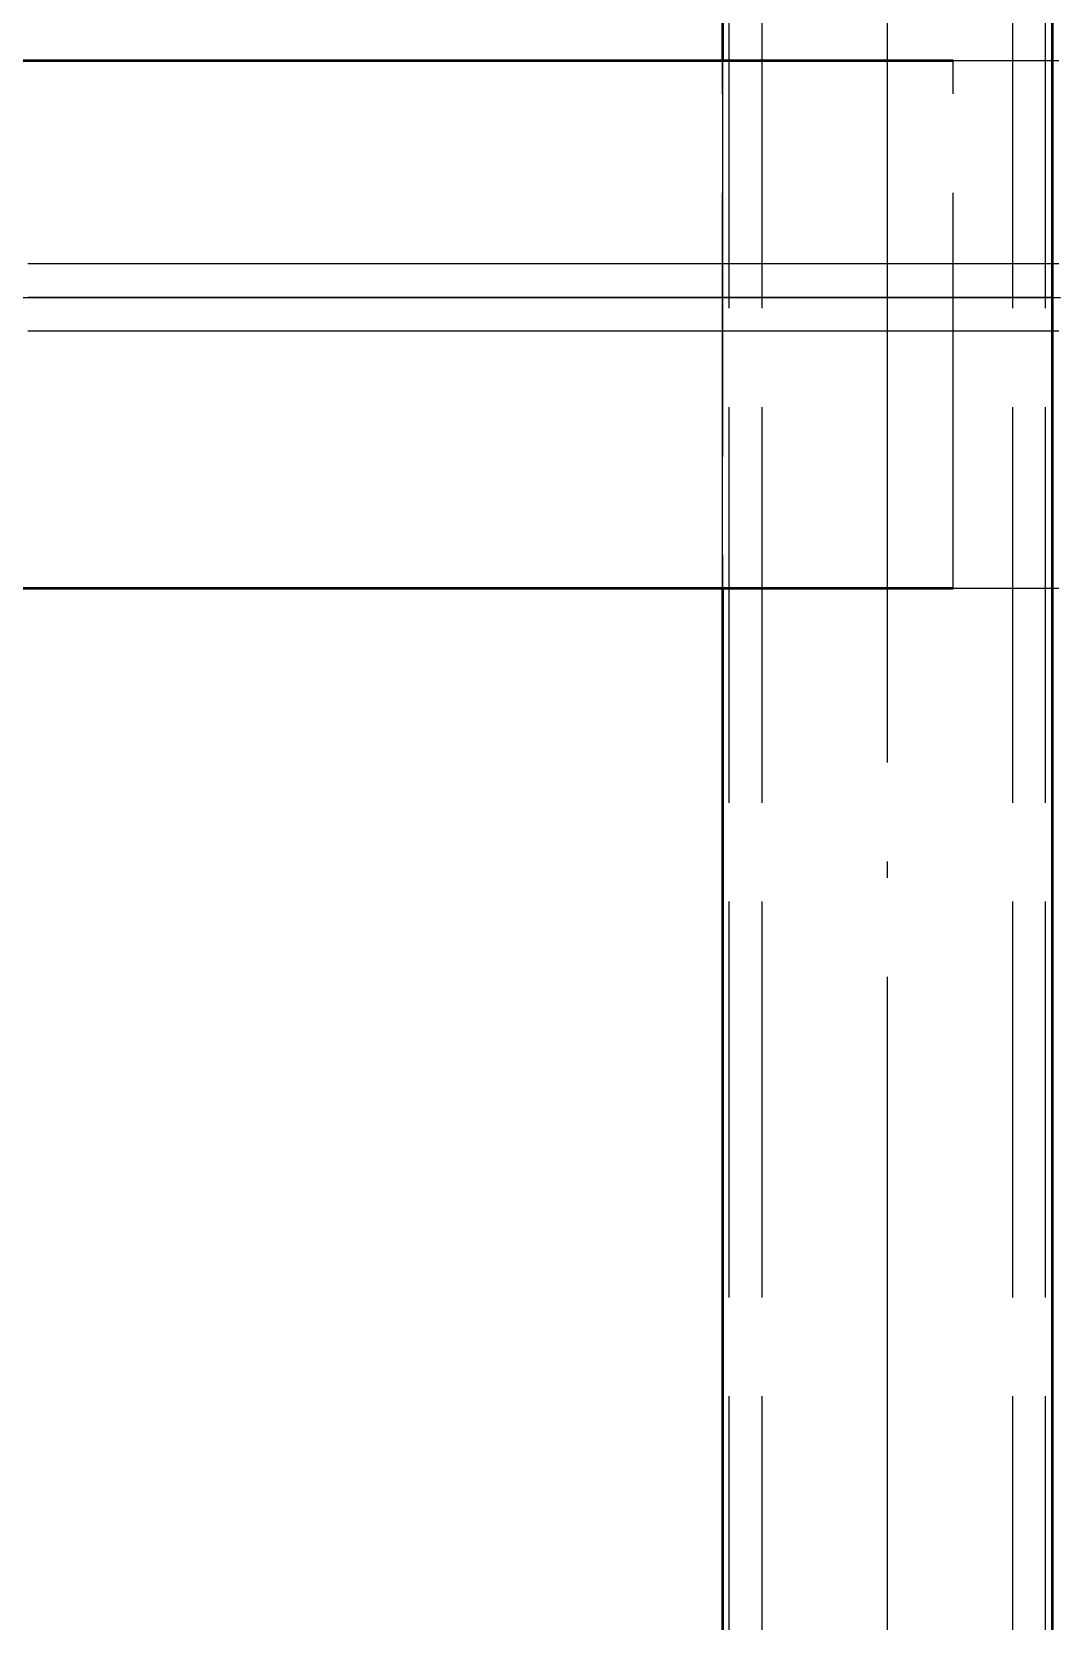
# Model space of a CAD drawing. Header units: millimetres. Extents: x 0 to 594, y 0 to 420.
# Drawn here: x 202.41 to 210.15, y 327.36 to 339.41 of the extents above; entities that cross this region are included whole.
import ezdxf

# ---------------------------------------------------------------- set-up
doc = ezdxf.new("R2010")
doc.units = ezdxf.units.MM
doc.linetypes.add('ISO02-TRAZOS', pattern=[3.75, 3, -0.75])
doc.linetypes.add('ISO04-TRAZO-PUNTO', pattern=[7.625, 6, -0.75, 0.125, -0.75])
for name, color, linetype, lineweight in [('01-VISIBLE', 7, 'CONTINUOUS', 50), ('02-OCULTA', 4, 'ISO02-TRAZOS', 25), ('03-EJE', 1, 'ISO04-TRAZO-PUNTO', 25)]:
    doc.layers.add(name, color=color, linetype=linetype, lineweight=lineweight)

msp = doc.modelspace()

# ---------------------------------------------------------------- linework, layer by layer
at = {"layer": '01-VISIBLE'}
for p, q in [((207.65, 349.516), (207.65, 339.195)), ((210.15, 349.516), (210.15, 312.035)), ((209.4, 339.195), (174.5, 339.195)), ((209.4, 335.195), (174.5, 335.195)), ((207.65, 335.195), (207.65, 312.035))]:
    msp.add_line(p, q, dxfattribs=at)
at = {"layer": '02-OCULTA'}
for p, q in [((207.7, 262.32), (207.7, 350.656)), ((207.95, 262.32), (207.95, 350.656)), ((209.85, 262.32), (209.85, 350.656)), ((210.1, 262.32), (210.1, 350.656)), ((207.65, 339.195), (174.5, 339.195)), ((207.65, 339.195), (174.5, 339.195)), ((209.4, 339.195), (174.5, 339.195)), ((207.65, 339.195), (207.65, 335.195)), ((207.65, 335.195), (207.65, 339.195)), ((207.65, 335.195), (207.65, 339.195)), ((207.65, 335.195), (207.65, 339.195)), ((210.15, 339.195), (207.65, 339.195)), ((207.65, 335.195), (207.65, 339.195)), ((207.65, 335.195), (207.65, 339.195)), ((210.15, 339.195), (207.65, 339.195)), ((207.65, 335.195), (207.65, 339.195)), ((207.65, 339.195), (207.65, 335.195)), ((207.65, 339.195), (207.65, 335.195)), ((210.15, 339.195), (209.4, 339.195)), ((209.4, 335.195), (209.4, 339.195)), ((210.15, 339.195), (209.4, 339.195)), ((209.4, 335.195), (209.4, 339.195)), ((209.4, 335.195), (209.4, 339.195)), ((209.4, 335.195), (209.4, 339.195)), ((210.15, 335.195), (210.15, 339.195)), ((210.15, 335.195), (210.15, 339.195)), ((210.15, 335.195), (210.15, 339.195)), ((210.15, 335.195), (210.15, 339.195)), ((210.15, 335.195), (210.15, 339.195)), ((210.15, 335.195), (210.15, 339.195)), ((210.15, 335.195), (210.15, 339.195)), ((210.15, 335.195), (210.15, 339.195)), ((207.65, 335.195), (174.5, 335.195)), ((209.4, 335.195), (174.5, 335.195)), ((207.65, 335.195), (174.5, 335.195)), ((210.15, 335.195), (207.65, 335.195)), ((210.15, 335.195), (207.65, 335.195)), ((210.15, 335.195), (209.4, 335.195)), ((210.15, 335.195), (209.4, 335.195))]:
    msp.add_line(p, q, dxfattribs=at)
for points in [[(207.65, 339.195), (207.6, 339.195), (207.549, 339.195), (207.499, 339.195), (207.449, 339.195), (207.399, 339.195), (207.349, 339.195), (207.299, 339.195), (207.249, 339.195), (207.198, 339.195), (207.148, 339.195), (207.098, 339.195), (207.048, 339.195), (206.998, 339.195), (206.948, 339.195), (206.897, 339.195), (206.847, 339.195), (206.797, 339.195), (206.747, 339.195), (206.697, 339.195), (206.647, 339.195), (206.597, 339.195), (206.546, 339.195), (206.496, 339.195), (206.446, 339.195), (206.396, 339.195), (206.346, 339.195), (206.296, 339.195), (206.245, 339.195), (206.195, 339.195), (206.145, 339.195), (206.095, 339.195), (206.045, 339.195), (205.995, 339.195), (205.945, 339.195), (205.894, 339.195), (205.844, 339.195), (205.794, 339.195), (205.744, 339.195), (205.694, 339.195), (205.644, 339.195), (205.594, 339.195), (205.543, 339.195), (205.493, 339.195), (205.443, 339.195), (205.393, 339.195), (205.343, 339.195), (205.293, 339.195), (205.242, 339.195), (205.192, 339.195), (205.142, 339.195), (205.092, 339.195), (205.042, 339.195), (204.992, 339.195), (204.942, 339.195), (204.891, 339.195), (204.841, 339.195), (204.791, 339.195), (204.741, 339.195), (204.691, 339.195), (204.641, 339.195), (204.591, 339.195), (204.54, 339.195), (204.49, 339.195), (204.44, 339.195), (204.39, 339.195), (204.34, 339.195), (204.29, 339.195), (204.239, 339.195), (204.189, 339.195), (204.139, 339.195), (204.089, 339.195), (204.039, 339.195), (203.989, 339.195), (203.939, 339.195), (203.888, 339.195), (203.838, 339.195), (203.788, 339.195), (203.738, 339.195), (203.688, 339.195), (203.638, 339.195), (203.588, 339.195), (203.537, 339.195), (203.487, 339.195), (203.437, 339.195), (203.387, 339.195), (203.337, 339.195), (203.287, 339.195), (203.236, 339.195), (203.186, 339.195), (203.136, 339.195), (203.086, 339.195), (203.036, 339.195), (202.986, 339.195), (202.936, 339.195), (202.885, 339.195), (202.835, 339.195), (202.785, 339.195), (202.735, 339.195), (202.685, 339.195), (202.635, 339.195), (202.585, 339.195), (202.534, 339.195), (202.484, 339.195), (202.434, 339.195), (202.384, 339.195)], [(202.384, 339.195), (202.434, 339.195), (202.484, 339.195), (202.534, 339.195), (202.585, 339.195), (202.635, 339.195), (202.685, 339.195), (202.735, 339.195), (202.785, 339.195), (202.835, 339.195), (202.885, 339.195), (202.936, 339.195), (202.986, 339.195), (203.036, 339.195), (203.086, 339.195), (203.136, 339.195), (203.186, 339.195), (203.236, 339.195), (203.287, 339.195), (203.337, 339.195), (203.387, 339.195), (203.437, 339.195), (203.487, 339.195), (203.537, 339.195), (203.588, 339.195), (203.638, 339.195), (203.688, 339.195), (203.738, 339.195), (203.788, 339.195), (203.838, 339.195), (203.888, 339.195), (203.939, 339.195), (203.989, 339.195), (204.039, 339.195), (204.089, 339.195), (204.139, 339.195), (204.189, 339.195), (204.239, 339.195), (204.29, 339.195), (204.34, 339.195), (204.39, 339.195), (204.44, 339.195), (204.49, 339.195), (204.54, 339.195), (204.591, 339.195), (204.641, 339.195), (204.691, 339.195), (204.741, 339.195), (204.791, 339.195), (204.841, 339.195), (204.891, 339.195), (204.942, 339.195), (204.992, 339.195), (205.042, 339.195), (205.092, 339.195), (205.142, 339.195), (205.192, 339.195), (205.242, 339.195), (205.293, 339.195), (205.343, 339.195), (205.393, 339.195), (205.443, 339.195), (205.493, 339.195), (205.543, 339.195), (205.594, 339.195), (205.644, 339.195), (205.694, 339.195), (205.744, 339.195), (205.794, 339.195), (205.844, 339.195), (205.894, 339.195), (205.945, 339.195), (205.995, 339.195), (206.045, 339.195), (206.095, 339.195), (206.145, 339.195), (206.195, 339.195), (206.245, 339.195), (206.296, 339.195), (206.346, 339.195), (206.396, 339.195), (206.446, 339.195), (206.496, 339.195), (206.546, 339.195), (206.597, 339.195), (206.647, 339.195), (206.697, 339.195), (206.747, 339.195), (206.797, 339.195), (206.847, 339.195), (206.897, 339.195), (206.948, 339.195), (206.998, 339.195), (207.048, 339.195), (207.098, 339.195), (207.148, 339.195), (207.198, 339.195), (207.249, 339.195), (207.299, 339.195), (207.349, 339.195), (207.399, 339.195), (207.449, 339.195), (207.499, 339.195), (207.549, 339.195), (207.6, 339.195), (207.65, 339.195)], [(207.65, 339.195), (207.6, 339.195), (207.55, 339.195), (207.5, 339.195), (207.45, 339.195), (207.4, 339.195), (207.35, 339.195), (207.299, 339.195), (207.249, 339.195), (207.199, 339.195), (207.149, 339.195), (207.099, 339.195), (207.049, 339.195), (206.999, 339.195), (206.949, 339.195), (206.899, 339.195), (206.849, 339.195), (206.799, 339.195), (206.749, 339.195), (206.699, 339.195), (206.649, 339.195), (206.599, 339.195), (206.549, 339.195), (206.499, 339.195), (206.449, 339.195), (206.399, 339.195), (206.349, 339.195), (206.299, 339.195), (206.249, 339.195), (206.199, 339.195), (206.149, 339.195), (206.099, 339.195), (206.049, 339.195), (205.999, 339.195), (205.949, 339.195), (205.899, 339.195), (205.849, 339.195), (205.799, 339.195), (205.749, 339.195), (205.699, 339.195), (205.648, 339.195), (205.598, 339.195), (205.548, 339.195), (205.498, 339.195), (205.448, 339.195), (205.398, 339.195), (205.348, 339.195), (205.298, 339.195), (205.248, 339.195), (205.198, 339.195), (205.148, 339.195), (205.098, 339.195), (205.048, 339.195), (204.998, 339.195), (204.948, 339.195), (204.898, 339.195), (204.848, 339.195), (204.798, 339.195), (204.748, 339.195), (204.698, 339.195), (204.648, 339.195), (204.598, 339.195), (204.548, 339.195), (204.498, 339.195), (204.448, 339.195), (204.398, 339.195), (204.348, 339.195), (204.298, 339.195), (204.248, 339.195), (204.198, 339.195), (204.148, 339.195), (204.098, 339.195), (204.047, 339.195), (203.997, 339.195), (203.947, 339.195), (203.897, 339.195), (203.847, 339.195), (203.797, 339.195), (203.747, 339.195), (203.697, 339.195), (203.647, 339.195), (203.597, 339.195), (203.547, 339.195), (203.497, 339.195), (203.447, 339.195), (203.397, 339.195), (203.347, 339.195), (203.297, 339.195), (203.247, 339.195), (203.197, 339.195), (203.147, 339.195), (203.097, 339.195), (203.047, 339.195), (202.997, 339.195), (202.947, 339.195), (202.897, 339.195), (202.847, 339.195), (202.797, 339.195), (202.747, 339.195), (202.697, 339.195), (202.647, 339.195), (202.597, 339.195), (202.547, 339.195), (202.497, 339.195), (202.447, 339.195), (202.396, 339.195)], [(202.396, 339.195), (202.447, 339.195), (202.497, 339.195), (202.547, 339.195), (202.597, 339.195), (202.647, 339.195), (202.697, 339.195), (202.747, 339.195), (202.797, 339.195), (202.847, 339.195), (202.897, 339.195), (202.947, 339.195), (202.997, 339.195), (203.047, 339.195), (203.097, 339.195), (203.147, 339.195), (203.197, 339.195), (203.247, 339.195), (203.297, 339.195), (203.347, 339.195), (203.397, 339.195), (203.447, 339.195), (203.497, 339.195), (203.547, 339.195), (203.597, 339.195), (203.647, 339.195), (203.697, 339.195), (203.747, 339.195), (203.797, 339.195), (203.847, 339.195), (203.897, 339.195), (203.947, 339.195), (203.997, 339.195), (204.047, 339.195), (204.098, 339.195), (204.148, 339.195), (204.198, 339.195), (204.248, 339.195), (204.298, 339.195), (204.348, 339.195), (204.398, 339.195), (204.448, 339.195), (204.498, 339.195), (204.548, 339.195), (204.598, 339.195), (204.648, 339.195), (204.698, 339.195), (204.748, 339.195), (204.798, 339.195), (204.848, 339.195), (204.898, 339.195), (204.948, 339.195), (204.998, 339.195), (205.048, 339.195), (205.098, 339.195), (205.148, 339.195), (205.198, 339.195), (205.248, 339.195), (205.298, 339.195), (205.348, 339.195), (205.398, 339.195), (205.448, 339.195), (205.498, 339.195), (205.548, 339.195), (205.598, 339.195), (205.648, 339.195), (205.699, 339.195), (205.749, 339.195), (205.799, 339.195), (205.849, 339.195), (205.899, 339.195), (205.949, 339.195), (205.999, 339.195), (206.049, 339.195), (206.099, 339.195), (206.149, 339.195), (206.199, 339.195), (206.249, 339.195), (206.299, 339.195), (206.349, 339.195), (206.399, 339.195), (206.449, 339.195), (206.499, 339.195), (206.549, 339.195), (206.599, 339.195), (206.649, 339.195), (206.699, 339.195), (206.749, 339.195), (206.799, 339.195), (206.849, 339.195), (206.899, 339.195), (206.949, 339.195), (206.999, 339.195), (207.049, 339.195), (207.099, 339.195), (207.149, 339.195), (207.199, 339.195), (207.249, 339.195), (207.299, 339.195), (207.35, 339.195), (207.4, 339.195), (207.45, 339.195), (207.5, 339.195), (207.55, 339.195), (207.6, 339.195), (207.65, 339.195)], [(210.2, 339.195), (210.15, 339.195)], [(208.9, 337.656), (208.85, 337.656), (208.799, 337.656), (208.749, 337.656), (208.699, 337.656), (208.649, 337.656), (208.599, 337.656), (208.549, 337.656), (208.499, 337.656), (208.449, 337.656), (208.399, 337.656), (208.348, 337.656), (208.298, 337.656), (208.248, 337.656), (208.198, 337.656), (208.148, 337.656), (208.098, 337.656), (208.048, 337.656), (207.998, 337.656), (207.948, 337.656), (207.897, 337.656), (207.847, 337.656), (207.797, 337.656), (207.747, 337.656), (207.697, 337.656), (207.647, 337.656), (207.597, 337.656), (207.547, 337.656), (207.496, 337.656), (207.446, 337.656), (207.396, 337.656), (207.346, 337.656), (207.296, 337.656), (207.246, 337.656), (207.196, 337.656), (207.146, 337.656), (207.096, 337.656), (207.045, 337.656), (206.995, 337.656), (206.945, 337.656), (206.895, 337.656), (206.845, 337.656), (206.795, 337.656), (206.745, 337.656), (206.695, 337.656), (206.645, 337.656), (206.594, 337.656), (206.544, 337.656), (206.494, 337.656), (206.444, 337.656), (206.394, 337.656), (206.344, 337.656), (206.294, 337.656), (206.244, 337.656), (206.193, 337.656), (206.143, 337.656), (206.093, 337.656), (206.043, 337.656), (205.993, 337.656), (205.943, 337.656), (205.893, 337.656), (205.843, 337.656), (205.793, 337.656), (205.742, 337.656), (205.692, 337.656), (205.642, 337.656), (205.592, 337.656), (205.542, 337.656), (205.492, 337.656), (205.442, 337.656), (205.392, 337.656), (205.342, 337.656), (205.291, 337.656), (205.241, 337.656), (205.191, 337.656), (205.141, 337.656), (205.091, 337.656), (205.041, 337.656), (204.991, 337.656), (204.941, 337.656), (204.89, 337.656), (204.84, 337.656), (204.79, 337.656), (204.74, 337.656), (204.69, 337.656), (204.64, 337.656), (204.59, 337.656), (204.54, 337.656), (204.49, 337.656), (204.439, 337.656), (204.389, 337.656), (204.339, 337.656), (204.289, 337.656), (204.239, 337.656), (204.189, 337.656), (204.139, 337.656), (204.089, 337.656), (204.038, 337.656), (203.988, 337.656), (203.938, 337.656), (203.888, 337.656), (203.838, 337.656), (203.788, 337.656), (203.738, 337.656), (203.688, 337.656), (203.638, 337.656), (203.587, 337.656), (203.537, 337.656), (203.487, 337.656), (203.437, 337.656), (203.387, 337.656), (203.337, 337.656), (203.287, 337.656), (203.237, 337.656), (203.187, 337.656), (203.136, 337.656), (203.086, 337.656), (203.036, 337.656), (202.986, 337.656), (202.936, 337.656), (202.886, 337.656), (202.836, 337.656), (202.786, 337.656), (202.735, 337.656), (202.685, 337.656), (202.635, 337.656), (202.585, 337.656), (202.535, 337.656), (202.485, 337.656), (202.435, 337.656), (202.385, 337.656)], [(210.2, 337.656), (210.114, 337.656), (210.027, 337.656), (209.94, 337.656), (209.853, 337.656), (209.767, 337.656), (209.68, 337.656), (209.593, 337.656), (209.507, 337.656), (209.42, 337.656), (209.333, 337.656), (209.247, 337.656), (209.16, 337.656), (209.073, 337.656), (208.986, 337.656), (208.9, 337.656), (208.813, 337.656), (208.726, 337.656), (208.64, 337.656), (208.553, 337.656), (208.466, 337.656), (208.38, 337.656), (208.293, 337.656), (208.206, 337.656), (208.119, 337.656), (208.033, 337.656), (207.946, 337.656), (207.859, 337.656), (207.773, 337.656), (207.686, 337.656), (207.599, 337.656), (207.513, 337.656), (207.426, 337.656), (207.339, 337.656), (207.252, 337.656), (207.166, 337.656), (207.079, 337.656), (206.992, 337.656), (206.906, 337.656), (206.819, 337.656), (206.732, 337.656), (206.646, 337.656), (206.559, 337.656), (206.472, 337.656), (206.385, 337.656), (206.299, 337.656), (206.212, 337.656), (206.125, 337.656), (206.039, 337.656), (205.952, 337.656), (205.865, 337.656), (205.779, 337.656), (205.692, 337.656), (205.605, 337.656), (205.518, 337.656), (205.432, 337.656), (205.345, 337.656), (205.258, 337.656), (205.172, 337.656), (205.085, 337.656), (204.998, 337.656), (204.912, 337.656), (204.825, 337.656), (204.738, 337.656), (204.651, 337.656), (204.565, 337.656), (204.478, 337.656), (204.391, 337.656), (204.305, 337.656), (204.218, 337.656), (204.131, 337.656), (204.045, 337.656), (203.958, 337.656), (203.871, 337.656), (203.784, 337.656), (203.698, 337.656), (203.611, 337.656), (203.524, 337.656), (203.438, 337.656), (203.351, 337.656), (203.264, 337.656), (203.178, 337.656), (203.091, 337.656), (203.004, 337.656), (202.917, 337.656), (202.831, 337.656), (202.744, 337.656), (202.657, 337.656), (202.571, 337.656), (202.484, 337.656), (202.397, 337.656)], [(210.153, 337.656), (210.102, 337.656), (210.052, 337.656), (210.002, 337.656), (209.952, 337.656), (209.902, 337.656), (209.852, 337.656), (209.802, 337.656), (209.752, 337.656), (209.702, 337.656), (209.651, 337.656), (209.601, 337.656), (209.551, 337.656), (209.501, 337.656), (209.451, 337.656), (209.401, 337.656), (209.351, 337.656), (209.301, 337.656), (209.251, 337.656), (209.2, 337.656), (209.15, 337.656), (209.1, 337.656), (209.05, 337.656), (209, 337.656), (208.95, 337.656), (208.9, 337.656)], [(202.337, 337.4), (202.425, 337.4), (202.512, 337.4), (202.6, 337.4), (202.687, 337.4), (202.775, 337.4), (202.862, 337.4), (202.95, 337.4), (203.037, 337.4), (203.125, 337.4), (203.212, 337.4), (203.3, 337.4), (203.387, 337.4), (203.475, 337.4), (203.562, 337.4), (203.65, 337.4), (203.737, 337.4), (203.825, 337.4), (203.912, 337.4), (204, 337.4), (204.087, 337.4), (204.175, 337.4), (204.262, 337.4), (204.35, 337.4), (204.437, 337.4), (204.525, 337.4), (204.612, 337.4), (204.7, 337.4), (204.787, 337.4), (204.875, 337.4), (204.962, 337.4), (205.05, 337.4), (205.137, 337.4), (205.225, 337.4), (205.312, 337.4), (205.4, 337.4), (205.487, 337.4), (205.575, 337.4), (205.662, 337.4), (205.75, 337.4), (205.837, 337.4), (205.925, 337.4), (206.012, 337.4), (206.1, 337.4), (206.187, 337.4), (206.275, 337.4), (206.362, 337.4), (206.45, 337.4), (206.537, 337.4), (206.625, 337.4), (206.712, 337.4), (206.8, 337.4), (206.887, 337.4), (206.975, 337.4), (207.062, 337.4), (207.15, 337.4), (207.237, 337.4), (207.325, 337.4), (207.412, 337.4), (207.5, 337.4), (207.587, 337.4), (207.675, 337.4), (207.762, 337.4), (207.85, 337.4), (207.937, 337.4), (208.025, 337.4), (208.112, 337.4), (208.2, 337.4), (208.287, 337.4), (208.375, 337.4), (208.462, 337.4), (208.55, 337.4), (208.637, 337.4), (208.725, 337.4), (208.812, 337.4), (208.9, 337.4), (208.987, 337.4), (209.075, 337.4), (209.162, 337.4), (209.25, 337.4), (209.337, 337.4), (209.425, 337.4), (209.512, 337.4), (209.6, 337.4), (209.687, 337.4), (209.775, 337.4), (209.862, 337.4), (209.95, 337.4), (210.037, 337.4), (210.125, 337.4), (210.212, 337.4)], [(202.337, 337.4), (202.425, 337.4), (202.512, 337.4), (202.6, 337.4), (202.687, 337.4), (202.775, 337.4), (202.862, 337.4), (202.95, 337.4), (203.037, 337.4), (203.125, 337.4), (203.212, 337.4), (203.3, 337.4), (203.387, 337.4), (203.475, 337.4), (203.562, 337.4), (203.65, 337.4), (203.737, 337.4), (203.825, 337.4), (203.912, 337.4), (204, 337.4), (204.087, 337.4), (204.175, 337.4), (204.262, 337.4), (204.35, 337.4), (204.437, 337.4), (204.525, 337.4), (204.612, 337.4), (204.7, 337.4), (204.787, 337.4), (204.875, 337.4), (204.962, 337.4), (205.05, 337.4), (205.137, 337.4), (205.225, 337.4), (205.312, 337.4), (205.4, 337.4), (205.487, 337.4), (205.575, 337.4), (205.662, 337.4), (205.75, 337.4), (205.837, 337.4), (205.925, 337.4), (206.012, 337.4), (206.1, 337.4), (206.187, 337.4), (206.275, 337.4), (206.362, 337.4), (206.45, 337.4), (206.537, 337.4), (206.625, 337.4), (206.712, 337.4), (206.8, 337.4), (206.887, 337.4), (206.975, 337.4), (207.062, 337.4), (207.15, 337.4), (207.237, 337.4), (207.325, 337.4), (207.412, 337.4), (207.5, 337.4), (207.587, 337.4), (207.675, 337.4), (207.762, 337.4), (207.85, 337.4), (207.937, 337.4), (208.025, 337.4), (208.112, 337.4), (208.2, 337.4), (208.287, 337.4), (208.375, 337.4), (208.462, 337.4), (208.55, 337.4), (208.637, 337.4), (208.725, 337.4), (208.812, 337.4), (208.9, 337.4), (208.987, 337.4), (209.075, 337.4), (209.162, 337.4), (209.25, 337.4), (209.337, 337.4), (209.425, 337.4), (209.512, 337.4), (209.6, 337.4), (209.687, 337.4), (209.775, 337.4), (209.862, 337.4), (209.95, 337.4), (210.037, 337.4), (210.125, 337.4), (210.212, 337.4)], [(202.371, 337.4), (202.457, 337.4), (202.543, 337.4), (202.629, 337.4), (202.715, 337.4), (202.801, 337.4), (202.887, 337.4), (202.973, 337.4), (203.059, 337.4), (203.144, 337.4), (203.23, 337.4), (203.316, 337.4), (203.402, 337.4), (203.488, 337.4), (203.574, 337.4), (203.66, 337.4), (203.746, 337.4), (203.832, 337.4), (203.918, 337.4), (204.003, 337.4), (204.089, 337.4), (204.175, 337.4), (204.261, 337.4), (204.347, 337.4), (204.433, 337.4), (204.519, 337.4), (204.605, 337.4), (204.691, 337.4), (204.777, 337.4), (204.862, 337.4), (204.948, 337.4), (205.034, 337.4), (205.12, 337.4), (205.206, 337.4), (205.292, 337.4), (205.378, 337.4), (205.464, 337.4), (205.55, 337.4), (205.636, 337.4), (205.721, 337.4), (205.807, 337.4), (205.893, 337.4), (205.979, 337.4), (206.065, 337.4), (206.151, 337.4), (206.237, 337.4), (206.323, 337.4), (206.409, 337.4), (206.495, 337.4), (206.58, 337.4), (206.666, 337.4), (206.752, 337.4), (206.838, 337.4), (206.924, 337.4), (207.01, 337.4), (207.096, 337.4), (207.182, 337.4), (207.268, 337.4), (207.354, 337.4), (207.439, 337.4), (207.525, 337.4), (207.611, 337.4), (207.697, 337.4), (207.783, 337.4), (207.869, 337.4), (207.955, 337.4), (208.041, 337.4), (208.127, 337.4), (208.213, 337.4), (208.298, 337.4), (208.384, 337.4), (208.47, 337.4), (208.556, 337.4), (208.642, 337.4), (208.728, 337.4), (208.814, 337.4), (208.9, 337.4), (208.986, 337.4), (209.072, 337.4), (209.157, 337.4), (209.243, 337.4), (209.329, 337.4), (209.415, 337.4), (209.501, 337.4), (209.587, 337.4), (209.673, 337.4), (209.759, 337.4), (209.845, 337.4), (209.931, 337.4), (210.016, 337.4), (210.102, 337.4), (210.188, 337.4)], [(202.371, 337.4), (202.457, 337.4), (202.543, 337.4), (202.629, 337.4), (202.715, 337.4), (202.801, 337.4), (202.887, 337.4), (202.973, 337.4), (203.059, 337.4), (203.144, 337.4), (203.23, 337.4), (203.316, 337.4), (203.402, 337.4), (203.488, 337.4), (203.574, 337.4), (203.66, 337.4), (203.746, 337.4), (203.832, 337.4), (203.918, 337.4), (204.003, 337.4), (204.089, 337.4), (204.175, 337.4), (204.261, 337.4), (204.347, 337.4), (204.433, 337.4), (204.519, 337.4), (204.605, 337.4), (204.691, 337.4), (204.777, 337.4), (204.862, 337.4), (204.948, 337.4), (205.034, 337.4), (205.12, 337.4), (205.206, 337.4), (205.292, 337.4), (205.378, 337.4), (205.464, 337.4), (205.55, 337.4), (205.636, 337.4), (205.721, 337.4), (205.807, 337.4), (205.893, 337.4), (205.979, 337.4), (206.065, 337.4), (206.151, 337.4), (206.237, 337.4), (206.323, 337.4), (206.409, 337.4), (206.495, 337.4), (206.58, 337.4), (206.666, 337.4), (206.752, 337.4), (206.838, 337.4), (206.924, 337.4), (207.01, 337.4), (207.096, 337.4), (207.182, 337.4), (207.268, 337.4), (207.354, 337.4), (207.439, 337.4), (207.525, 337.4), (207.611, 337.4), (207.697, 337.4), (207.783, 337.4), (207.869, 337.4), (207.955, 337.4), (208.041, 337.4), (208.127, 337.4), (208.213, 337.4), (208.298, 337.4), (208.384, 337.4), (208.47, 337.4), (208.556, 337.4), (208.642, 337.4), (208.728, 337.4), (208.814, 337.4), (208.9, 337.4), (208.986, 337.4), (209.072, 337.4), (209.157, 337.4), (209.243, 337.4), (209.329, 337.4), (209.415, 337.4), (209.501, 337.4), (209.587, 337.4), (209.673, 337.4), (209.759, 337.4), (209.845, 337.4), (209.931, 337.4), (210.016, 337.4), (210.102, 337.4), (210.188, 337.4)], [(208.9, 337.4), (208.85, 337.4), (208.8, 337.4), (208.749, 337.4), (208.699, 337.4), (208.649, 337.4), (208.599, 337.4), (208.549, 337.4), (208.499, 337.4), (208.449, 337.4), (208.399, 337.4), (208.349, 337.4), (208.299, 337.4), (208.249, 337.4), (208.198, 337.4), (208.148, 337.4), (208.098, 337.4), (208.048, 337.4), (207.998, 337.4), (207.948, 337.4), (207.898, 337.4), (207.848, 337.4), (207.798, 337.4), (207.748, 337.4), (207.698, 337.4), (207.648, 337.4), (207.597, 337.4), (207.547, 337.4), (207.497, 337.4), (207.447, 337.4), (207.397, 337.4), (207.347, 337.4), (207.297, 337.4), (207.247, 337.4), (207.197, 337.4), (207.147, 337.4), (207.097, 337.4), (207.046, 337.4), (206.996, 337.4), (206.946, 337.4), (206.896, 337.4), (206.846, 337.4), (206.796, 337.4), (206.746, 337.4), (206.696, 337.4), (206.646, 337.4), (206.596, 337.4), (206.546, 337.4), (206.496, 337.4), (206.445, 337.4), (206.395, 337.4), (206.345, 337.4), (206.295, 337.4), (206.245, 337.4), (206.195, 337.4), (206.145, 337.4), (206.095, 337.4), (206.045, 337.4), (205.995, 337.4), (205.945, 337.4), (205.894, 337.4), (205.844, 337.4), (205.794, 337.4), (205.744, 337.4), (205.694, 337.4), (205.644, 337.4), (205.594, 337.4), (205.544, 337.4), (205.494, 337.4), (205.444, 337.4), (205.394, 337.4), (205.344, 337.4), (205.293, 337.4), (205.243, 337.4), (205.193, 337.4), (205.143, 337.4), (205.093, 337.4), (205.043, 337.4), (204.993, 337.4), (204.943, 337.4), (204.893, 337.4), (204.843, 337.4), (204.793, 337.4), (204.742, 337.4), (204.692, 337.4), (204.642, 337.4), (204.592, 337.4), (204.542, 337.4), (204.492, 337.4), (204.442, 337.4), (204.392, 337.4), (204.342, 337.4), (204.292, 337.4), (204.242, 337.4), (204.191, 337.4), (204.141, 337.4), (204.091, 337.4), (204.041, 337.4), (203.991, 337.4), (203.941, 337.4), (203.891, 337.4), (203.841, 337.4), (203.791, 337.4), (203.741, 337.4), (203.691, 337.4), (203.641, 337.4), (203.59, 337.4), (203.54, 337.4), (203.49, 337.4), (203.44, 337.4), (203.39, 337.4), (203.34, 337.4), (203.29, 337.4), (203.24, 337.4), (203.19, 337.4), (203.14, 337.4), (203.09, 337.4), (203.039, 337.4), (202.989, 337.4), (202.939, 337.4), (202.889, 337.4), (202.839, 337.4), (202.789, 337.4), (202.739, 337.4), (202.689, 337.4), (202.639, 337.4), (202.589, 337.4), (202.539, 337.4), (202.489, 337.4), (202.438, 337.4), (202.388, 337.4)], [(208.9, 337.4), (208.85, 337.4), (208.8, 337.4), (208.749, 337.4), (208.699, 337.4), (208.649, 337.4), (208.599, 337.4), (208.549, 337.4), (208.499, 337.4), (208.449, 337.4), (208.399, 337.4), (208.349, 337.4), (208.299, 337.4), (208.249, 337.4), (208.198, 337.4), (208.148, 337.4), (208.098, 337.4), (208.048, 337.4), (207.998, 337.4), (207.948, 337.4), (207.898, 337.4), (207.848, 337.4), (207.798, 337.4), (207.748, 337.4), (207.698, 337.4), (207.648, 337.4), (207.597, 337.4), (207.547, 337.4), (207.497, 337.4), (207.447, 337.4), (207.397, 337.4), (207.347, 337.4), (207.297, 337.4), (207.247, 337.4), (207.197, 337.4), (207.147, 337.4), (207.097, 337.4), (207.046, 337.4), (206.996, 337.4), (206.946, 337.4), (206.896, 337.4), (206.846, 337.4), (206.796, 337.4), (206.746, 337.4), (206.696, 337.4), (206.646, 337.4), (206.596, 337.4), (206.546, 337.4), (206.496, 337.4), (206.445, 337.4), (206.395, 337.4), (206.345, 337.4), (206.295, 337.4), (206.245, 337.4), (206.195, 337.4), (206.145, 337.4), (206.095, 337.4), (206.045, 337.4), (205.995, 337.4), (205.945, 337.4), (205.894, 337.4), (205.844, 337.4), (205.794, 337.4), (205.744, 337.4), (205.694, 337.4), (205.644, 337.4), (205.594, 337.4), (205.544, 337.4), (205.494, 337.4), (205.444, 337.4), (205.394, 337.4), (205.344, 337.4), (205.293, 337.4), (205.243, 337.4), (205.193, 337.4), (205.143, 337.4), (205.093, 337.4), (205.043, 337.4), (204.993, 337.4), (204.943, 337.4), (204.893, 337.4), (204.843, 337.4), (204.793, 337.4), (204.742, 337.4), (204.692, 337.4), (204.642, 337.4), (204.592, 337.4), (204.542, 337.4), (204.492, 337.4), (204.442, 337.4), (204.392, 337.4), (204.342, 337.4), (204.292, 337.4), (204.242, 337.4), (204.191, 337.4), (204.141, 337.4), (204.091, 337.4), (204.041, 337.4), (203.991, 337.4), (203.941, 337.4), (203.891, 337.4), (203.841, 337.4), (203.791, 337.4), (203.741, 337.4), (203.691, 337.4), (203.641, 337.4), (203.59, 337.4), (203.54, 337.4), (203.49, 337.4), (203.44, 337.4), (203.39, 337.4), (203.34, 337.4), (203.29, 337.4), (203.24, 337.4), (203.19, 337.4), (203.14, 337.4), (203.09, 337.4), (203.039, 337.4), (202.989, 337.4), (202.939, 337.4), (202.889, 337.4), (202.839, 337.4), (202.789, 337.4), (202.739, 337.4), (202.689, 337.4), (202.639, 337.4), (202.589, 337.4), (202.539, 337.4), (202.489, 337.4), (202.438, 337.4), (202.388, 337.4)], [(208.9, 337.4), (208.85, 337.4), (208.8, 337.4), (208.75, 337.4), (208.7, 337.4), (208.65, 337.4), (208.6, 337.4), (208.55, 337.4), (208.5, 337.4), (208.45, 337.4), (208.4, 337.4), (208.35, 337.4), (208.3, 337.4), (208.25, 337.4), (208.2, 337.4), (208.15, 337.4), (208.1, 337.4), (208.05, 337.4), (208, 337.4), (207.95, 337.4), (207.9, 337.4), (207.85, 337.4), (207.8, 337.4), (207.75, 337.4), (207.7, 337.4), (207.65, 337.4), (207.6, 337.4), (207.55, 337.4), (207.5, 337.4), (207.45, 337.4), (207.4, 337.4), (207.35, 337.4), (207.3, 337.4), (207.25, 337.4), (207.2, 337.4), (207.15, 337.4), (207.1, 337.4), (207.05, 337.4), (207, 337.4), (206.95, 337.4), (206.9, 337.4), (206.85, 337.4), (206.8, 337.4), (206.75, 337.4), (206.7, 337.4), (206.65, 337.4), (206.6, 337.4), (206.55, 337.4), (206.5, 337.4), (206.45, 337.4), (206.4, 337.4), (206.35, 337.4), (206.3, 337.4), (206.25, 337.4), (206.2, 337.4), (206.15, 337.4), (206.1, 337.4), (206.05, 337.4), (206, 337.4), (205.95, 337.4), (205.9, 337.4), (205.85, 337.4), (205.8, 337.4), (205.75, 337.4), (205.7, 337.4), (205.65, 337.4), (205.6, 337.4), (205.55, 337.4), (205.5, 337.4), (205.45, 337.4), (205.4, 337.4), (205.35, 337.4), (205.3, 337.4), (205.25, 337.4), (205.2, 337.4), (205.15, 337.4), (205.1, 337.4), (205.05, 337.4), (205, 337.4), (204.95, 337.4), (204.9, 337.4), (204.85, 337.4), (204.8, 337.4), (204.75, 337.4), (204.7, 337.4), (204.65, 337.4), (204.6, 337.4), (204.55, 337.4), (204.5, 337.4), (204.45, 337.4), (204.4, 337.4), (204.35, 337.4), (204.3, 337.4), (204.25, 337.4), (204.2, 337.4), (204.15, 337.4), (204.1, 337.4), (204.05, 337.4), (204, 337.4), (203.95, 337.4), (203.9, 337.4), (203.85, 337.4), (203.8, 337.4), (203.75, 337.4), (203.7, 337.4), (203.65, 337.4), (203.6, 337.4), (203.55, 337.4), (203.5, 337.4), (203.45, 337.4), (203.4, 337.4), (203.35, 337.4), (203.3, 337.4), (203.25, 337.4), (203.2, 337.4), (203.15, 337.4), (203.1, 337.4), (203.05, 337.4), (203, 337.4), (202.95, 337.4), (202.9, 337.4), (202.85, 337.4), (202.8, 337.4), (202.75, 337.4), (202.7, 337.4), (202.65, 337.4), (202.6, 337.4), (202.55, 337.4), (202.5, 337.4), (202.45, 337.4), (202.4, 337.4)], [(208.9, 337.4), (208.85, 337.4), (208.8, 337.4), (208.75, 337.4), (208.7, 337.4), (208.65, 337.4), (208.6, 337.4), (208.55, 337.4), (208.5, 337.4), (208.45, 337.4), (208.4, 337.4), (208.35, 337.4), (208.3, 337.4), (208.25, 337.4), (208.2, 337.4), (208.15, 337.4), (208.1, 337.4), (208.05, 337.4), (208, 337.4), (207.95, 337.4), (207.9, 337.4), (207.85, 337.4), (207.8, 337.4), (207.75, 337.4), (207.7, 337.4), (207.65, 337.4), (207.6, 337.4), (207.55, 337.4), (207.5, 337.4), (207.45, 337.4), (207.4, 337.4), (207.35, 337.4), (207.3, 337.4), (207.25, 337.4), (207.2, 337.4), (207.15, 337.4), (207.1, 337.4), (207.05, 337.4), (207, 337.4), (206.95, 337.4), (206.9, 337.4), (206.85, 337.4), (206.8, 337.4), (206.75, 337.4), (206.7, 337.4), (206.65, 337.4), (206.6, 337.4), (206.55, 337.4), (206.5, 337.4), (206.45, 337.4), (206.4, 337.4), (206.35, 337.4), (206.3, 337.4), (206.25, 337.4), (206.2, 337.4), (206.15, 337.4), (206.1, 337.4), (206.05, 337.4), (206, 337.4), (205.95, 337.4), (205.9, 337.4), (205.85, 337.4), (205.8, 337.4), (205.75, 337.4), (205.7, 337.4), (205.65, 337.4), (205.6, 337.4), (205.55, 337.4), (205.5, 337.4), (205.45, 337.4), (205.4, 337.4), (205.35, 337.4), (205.3, 337.4), (205.25, 337.4), (205.2, 337.4), (205.15, 337.4), (205.1, 337.4), (205.05, 337.4), (205, 337.4), (204.95, 337.4), (204.9, 337.4), (204.85, 337.4), (204.8, 337.4), (204.75, 337.4), (204.7, 337.4), (204.65, 337.4), (204.6, 337.4), (204.55, 337.4), (204.5, 337.4), (204.45, 337.4), (204.4, 337.4), (204.35, 337.4), (204.3, 337.4), (204.25, 337.4), (204.2, 337.4), (204.15, 337.4), (204.1, 337.4), (204.05, 337.4), (204, 337.4), (203.95, 337.4), (203.9, 337.4), (203.85, 337.4), (203.8, 337.4), (203.75, 337.4), (203.7, 337.4), (203.65, 337.4), (203.6, 337.4), (203.55, 337.4), (203.5, 337.4), (203.45, 337.4), (203.4, 337.4), (203.35, 337.4), (203.3, 337.4), (203.25, 337.4), (203.2, 337.4), (203.15, 337.4), (203.1, 337.4), (203.05, 337.4), (203, 337.4), (202.95, 337.4), (202.9, 337.4), (202.85, 337.4), (202.8, 337.4), (202.75, 337.4), (202.7, 337.4), (202.65, 337.4), (202.6, 337.4), (202.55, 337.4), (202.5, 337.4), (202.45, 337.4), (202.4, 337.4)], [(210.153, 337.4), (210.103, 337.4), (210.053, 337.4), (210.003, 337.4), (209.953, 337.4), (209.903, 337.4), (209.852, 337.4), (209.802, 337.4), (209.752, 337.4), (209.702, 337.4), (209.652, 337.4), (209.602, 337.4), (209.552, 337.4), (209.501, 337.4), (209.451, 337.4), (209.401, 337.4), (209.351, 337.4), (209.301, 337.4), (209.251, 337.4), (209.201, 337.4), (209.15, 337.4), (209.1, 337.4), (209.05, 337.4), (209, 337.4), (208.95, 337.4), (208.9, 337.4)], [(210.152, 337.4), (210.102, 337.4), (210.052, 337.4), (210.002, 337.4), (209.952, 337.4), (209.901, 337.4), (209.851, 337.4), (209.801, 337.4), (209.751, 337.4), (209.701, 337.4), (209.651, 337.4), (209.601, 337.4), (209.551, 337.4), (209.501, 337.4), (209.451, 337.4), (209.401, 337.4), (209.351, 337.4), (209.3, 337.4), (209.25, 337.4), (209.2, 337.4), (209.15, 337.4), (209.1, 337.4), (209.05, 337.4), (209, 337.4), (208.95, 337.4), (208.9, 337.4)], [(210.153, 337.4), (210.103, 337.4), (210.053, 337.4), (210.003, 337.4), (209.953, 337.4), (209.903, 337.4), (209.852, 337.4), (209.802, 337.4), (209.752, 337.4), (209.702, 337.4), (209.652, 337.4), (209.602, 337.4), (209.552, 337.4), (209.501, 337.4), (209.451, 337.4), (209.401, 337.4), (209.351, 337.4), (209.301, 337.4), (209.251, 337.4), (209.201, 337.4), (209.15, 337.4), (209.1, 337.4), (209.05, 337.4), (209, 337.4), (208.95, 337.4), (208.9, 337.4)], [(210.152, 337.4), (210.102, 337.4), (210.052, 337.4), (210.002, 337.4), (209.952, 337.4), (209.901, 337.4), (209.851, 337.4), (209.801, 337.4), (209.751, 337.4), (209.701, 337.4), (209.651, 337.4), (209.601, 337.4), (209.551, 337.4), (209.501, 337.4), (209.451, 337.4), (209.401, 337.4), (209.351, 337.4), (209.3, 337.4), (209.25, 337.4), (209.2, 337.4), (209.15, 337.4), (209.1, 337.4), (209.05, 337.4), (209, 337.4), (208.95, 337.4), (208.9, 337.4)], [(208.9, 337.144), (208.85, 337.144), (208.799, 337.144), (208.749, 337.144), (208.699, 337.144), (208.649, 337.144), (208.599, 337.144), (208.549, 337.144), (208.499, 337.144), (208.449, 337.144), (208.399, 337.144), (208.348, 337.144), (208.298, 337.144), (208.248, 337.144), (208.198, 337.144), (208.148, 337.144), (208.098, 337.144), (208.048, 337.144), (207.998, 337.144), (207.948, 337.144), (207.897, 337.144), (207.847, 337.144), (207.797, 337.144), (207.747, 337.144), (207.697, 337.144), (207.647, 337.144), (207.597, 337.144), (207.547, 337.144), (207.496, 337.144), (207.446, 337.144), (207.396, 337.144), (207.346, 337.144), (207.296, 337.144), (207.246, 337.144), (207.196, 337.144), (207.146, 337.144), (207.096, 337.144), (207.045, 337.144), (206.995, 337.144), (206.945, 337.144), (206.895, 337.144), (206.845, 337.144), (206.795, 337.144), (206.745, 337.144), (206.695, 337.144), (206.645, 337.144), (206.594, 337.144), (206.544, 337.144), (206.494, 337.144), (206.444, 337.144), (206.394, 337.144), (206.344, 337.144), (206.294, 337.144), (206.244, 337.144), (206.193, 337.144), (206.143, 337.144), (206.093, 337.144), (206.043, 337.144), (205.993, 337.144), (205.943, 337.144), (205.893, 337.144), (205.843, 337.144), (205.793, 337.144), (205.742, 337.144), (205.692, 337.144), (205.642, 337.144), (205.592, 337.144), (205.542, 337.144), (205.492, 337.144), (205.442, 337.144), (205.392, 337.144), (205.342, 337.144), (205.291, 337.144), (205.241, 337.144), (205.191, 337.144), (205.141, 337.144), (205.091, 337.144), (205.041, 337.144), (204.991, 337.144), (204.941, 337.144), (204.89, 337.144), (204.84, 337.144), (204.79, 337.144), (204.74, 337.144), (204.69, 337.144), (204.64, 337.144), (204.59, 337.144), (204.54, 337.144), (204.49, 337.144), (204.439, 337.144), (204.389, 337.144), (204.339, 337.144), (204.289, 337.144), (204.239, 337.144), (204.189, 337.144), (204.139, 337.144), (204.089, 337.144), (204.038, 337.144), (203.988, 337.144), (203.938, 337.144), (203.888, 337.144), (203.838, 337.144), (203.788, 337.144), (203.738, 337.144), (203.688, 337.144), (203.638, 337.144), (203.587, 337.144), (203.537, 337.144), (203.487, 337.144), (203.437, 337.144), (203.387, 337.144), (203.337, 337.144), (203.287, 337.144), (203.237, 337.144), (203.187, 337.144), (203.136, 337.144), (203.086, 337.144), (203.036, 337.144), (202.986, 337.144), (202.936, 337.144), (202.886, 337.144), (202.836, 337.144), (202.786, 337.144), (202.735, 337.144), (202.685, 337.144), (202.635, 337.144), (202.585, 337.144), (202.535, 337.144), (202.485, 337.144), (202.435, 337.144), (202.385, 337.144)], [(210.2, 337.144), (210.114, 337.144), (210.027, 337.144), (209.94, 337.144), (209.853, 337.144), (209.767, 337.144), (209.68, 337.144), (209.593, 337.144), (209.507, 337.144), (209.42, 337.144), (209.333, 337.144), (209.247, 337.144), (209.16, 337.144), (209.073, 337.144), (208.986, 337.144), (208.9, 337.144), (208.813, 337.144), (208.726, 337.144), (208.64, 337.144), (208.553, 337.144), (208.466, 337.144), (208.38, 337.144), (208.293, 337.144), (208.206, 337.144), (208.119, 337.144), (208.033, 337.144), (207.946, 337.144), (207.859, 337.144), (207.773, 337.144), (207.686, 337.144), (207.599, 337.144), (207.513, 337.144), (207.426, 337.144), (207.339, 337.144), (207.252, 337.144), (207.166, 337.144), (207.079, 337.144), (206.992, 337.144), (206.906, 337.144), (206.819, 337.144), (206.732, 337.144), (206.646, 337.144), (206.559, 337.144), (206.472, 337.144), (206.385, 337.144), (206.299, 337.144), (206.212, 337.144), (206.125, 337.144), (206.039, 337.144), (205.952, 337.144), (205.865, 337.144), (205.779, 337.144), (205.692, 337.144), (205.605, 337.144), (205.518, 337.144), (205.432, 337.144), (205.345, 337.144), (205.258, 337.144), (205.172, 337.144), (205.085, 337.144), (204.998, 337.144), (204.912, 337.144), (204.825, 337.144), (204.738, 337.144), (204.651, 337.144), (204.565, 337.144), (204.478, 337.144), (204.391, 337.144), (204.305, 337.144), (204.218, 337.144), (204.131, 337.144), (204.045, 337.144), (203.958, 337.144), (203.871, 337.144), (203.784, 337.144), (203.698, 337.144), (203.611, 337.144), (203.524, 337.144), (203.438, 337.144), (203.351, 337.144), (203.264, 337.144), (203.178, 337.144), (203.091, 337.144), (203.004, 337.144), (202.917, 337.144), (202.831, 337.144), (202.744, 337.144), (202.657, 337.144), (202.571, 337.144), (202.484, 337.144), (202.397, 337.144)], [(210.153, 337.144), (210.102, 337.144), (210.052, 337.144), (210.002, 337.144), (209.952, 337.144), (209.902, 337.144), (209.852, 337.144), (209.802, 337.144), (209.752, 337.144), (209.702, 337.144), (209.651, 337.144), (209.601, 337.144), (209.551, 337.144), (209.501, 337.144), (209.451, 337.144), (209.401, 337.144), (209.351, 337.144), (209.301, 337.144), (209.251, 337.144), (209.2, 337.144), (209.15, 337.144), (209.1, 337.144), (209.05, 337.144), (209, 337.144), (208.95, 337.144), (208.9, 337.144)], [(207.65, 335.195), (207.6, 335.195), (207.549, 335.195), (207.499, 335.195), (207.449, 335.195), (207.399, 335.195), (207.349, 335.195), (207.299, 335.195), (207.249, 335.195), (207.198, 335.195), (207.148, 335.195), (207.098, 335.195), (207.048, 335.195), (206.998, 335.195), (206.948, 335.195), (206.897, 335.195), (206.847, 335.195), (206.797, 335.195), (206.747, 335.195), (206.697, 335.195), (206.647, 335.195), (206.597, 335.195), (206.546, 335.195), (206.496, 335.195), (206.446, 335.195), (206.396, 335.195), (206.346, 335.195), (206.296, 335.195), (206.245, 335.195), (206.195, 335.195), (206.145, 335.195), (206.095, 335.195), (206.045, 335.195), (205.995, 335.195), (205.945, 335.195), (205.894, 335.195), (205.844, 335.195), (205.794, 335.195), (205.744, 335.195), (205.694, 335.195), (205.644, 335.195), (205.594, 335.195), (205.543, 335.195), (205.493, 335.195), (205.443, 335.195), (205.393, 335.195), (205.343, 335.195), (205.293, 335.195), (205.242, 335.195), (205.192, 335.195), (205.142, 335.195), (205.092, 335.195), (205.042, 335.195), (204.992, 335.195), (204.942, 335.195), (204.891, 335.195), (204.841, 335.195), (204.791, 335.195), (204.741, 335.195), (204.691, 335.195), (204.641, 335.195), (204.591, 335.195), (204.54, 335.195), (204.49, 335.195), (204.44, 335.195), (204.39, 335.195), (204.34, 335.195), (204.29, 335.195), (204.239, 335.195), (204.189, 335.195), (204.139, 335.195), (204.089, 335.195), (204.039, 335.195), (203.989, 335.195), (203.939, 335.195), (203.888, 335.195), (203.838, 335.195), (203.788, 335.195), (203.738, 335.195), (203.688, 335.195), (203.638, 335.195), (203.588, 335.195), (203.537, 335.195), (203.487, 335.195), (203.437, 335.195), (203.387, 335.195), (203.337, 335.195), (203.287, 335.195), (203.236, 335.195), (203.186, 335.195), (203.136, 335.195), (203.086, 335.195), (203.036, 335.195), (202.986, 335.195), (202.936, 335.195), (202.885, 335.195), (202.835, 335.195), (202.785, 335.195), (202.735, 335.195), (202.685, 335.195), (202.635, 335.195), (202.585, 335.195), (202.534, 335.195), (202.484, 335.195), (202.434, 335.195), (202.384, 335.195)], [(202.384, 335.195), (202.434, 335.195), (202.484, 335.195), (202.534, 335.195), (202.585, 335.195), (202.635, 335.195), (202.685, 335.195), (202.735, 335.195), (202.785, 335.195), (202.835, 335.195), (202.885, 335.195), (202.936, 335.195), (202.986, 335.195), (203.036, 335.195), (203.086, 335.195), (203.136, 335.195), (203.186, 335.195), (203.236, 335.195), (203.287, 335.195), (203.337, 335.195), (203.387, 335.195), (203.437, 335.195), (203.487, 335.195), (203.537, 335.195), (203.588, 335.195), (203.638, 335.195), (203.688, 335.195), (203.738, 335.195), (203.788, 335.195), (203.838, 335.195), (203.888, 335.195), (203.939, 335.195), (203.989, 335.195), (204.039, 335.195), (204.089, 335.195), (204.139, 335.195), (204.189, 335.195), (204.239, 335.195), (204.29, 335.195), (204.34, 335.195), (204.39, 335.195), (204.44, 335.195), (204.49, 335.195), (204.54, 335.195), (204.591, 335.195), (204.641, 335.195), (204.691, 335.195), (204.741, 335.195), (204.791, 335.195), (204.841, 335.195), (204.891, 335.195), (204.942, 335.195), (204.992, 335.195), (205.042, 335.195), (205.092, 335.195), (205.142, 335.195), (205.192, 335.195), (205.242, 335.195), (205.293, 335.195), (205.343, 335.195), (205.393, 335.195), (205.443, 335.195), (205.493, 335.195), (205.543, 335.195), (205.594, 335.195), (205.644, 335.195), (205.694, 335.195), (205.744, 335.195), (205.794, 335.195), (205.844, 335.195), (205.894, 335.195), (205.945, 335.195), (205.995, 335.195), (206.045, 335.195), (206.095, 335.195), (206.145, 335.195), (206.195, 335.195), (206.245, 335.195), (206.296, 335.195), (206.346, 335.195), (206.396, 335.195), (206.446, 335.195), (206.496, 335.195), (206.546, 335.195), (206.597, 335.195), (206.647, 335.195), (206.697, 335.195), (206.747, 335.195), (206.797, 335.195), (206.847, 335.195), (206.897, 335.195), (206.948, 335.195), (206.998, 335.195), (207.048, 335.195), (207.098, 335.195), (207.148, 335.195), (207.198, 335.195), (207.249, 335.195), (207.299, 335.195), (207.349, 335.195), (207.399, 335.195), (207.449, 335.195), (207.499, 335.195), (207.549, 335.195), (207.6, 335.195), (207.65, 335.195)], [(207.65, 335.195), (207.6, 335.195), (207.55, 335.195), (207.5, 335.195), (207.45, 335.195), (207.4, 335.195), (207.35, 335.195), (207.299, 335.195), (207.249, 335.195), (207.199, 335.195), (207.149, 335.195), (207.099, 335.195), (207.049, 335.195), (206.999, 335.195), (206.949, 335.195), (206.899, 335.195), (206.849, 335.195), (206.799, 335.195), (206.749, 335.195), (206.699, 335.195), (206.649, 335.195), (206.599, 335.195), (206.549, 335.195), (206.499, 335.195), (206.449, 335.195), (206.399, 335.195), (206.349, 335.195), (206.299, 335.195), (206.249, 335.195), (206.199, 335.195), (206.149, 335.195), (206.099, 335.195), (206.049, 335.195), (205.999, 335.195), (205.949, 335.195), (205.899, 335.195), (205.849, 335.195), (205.799, 335.195), (205.749, 335.195), (205.699, 335.195), (205.648, 335.195), (205.598, 335.195), (205.548, 335.195), (205.498, 335.195), (205.448, 335.195), (205.398, 335.195), (205.348, 335.195), (205.298, 335.195), (205.248, 335.195), (205.198, 335.195), (205.148, 335.195), (205.098, 335.195), (205.048, 335.195), (204.998, 335.195), (204.948, 335.195), (204.898, 335.195), (204.848, 335.195), (204.798, 335.195), (204.748, 335.195), (204.698, 335.195), (204.648, 335.195), (204.598, 335.195), (204.548, 335.195), (204.498, 335.195), (204.448, 335.195), (204.398, 335.195), (204.348, 335.195), (204.298, 335.195), (204.248, 335.195), (204.198, 335.195), (204.148, 335.195), (204.098, 335.195), (204.047, 335.195), (203.997, 335.195), (203.947, 335.195), (203.897, 335.195), (203.847, 335.195), (203.797, 335.195), (203.747, 335.195), (203.697, 335.195), (203.647, 335.195), (203.597, 335.195), (203.547, 335.195), (203.497, 335.195), (203.447, 335.195), (203.397, 335.195), (203.347, 335.195), (203.297, 335.195), (203.247, 335.195), (203.197, 335.195), (203.147, 335.195), (203.097, 335.195), (203.047, 335.195), (202.997, 335.195), (202.947, 335.195), (202.897, 335.195), (202.847, 335.195), (202.797, 335.195), (202.747, 335.195), (202.697, 335.195), (202.647, 335.195), (202.597, 335.195), (202.547, 335.195), (202.497, 335.195), (202.447, 335.195), (202.396, 335.195)], [(202.396, 335.195), (202.447, 335.195), (202.497, 335.195), (202.547, 335.195), (202.597, 335.195), (202.647, 335.195), (202.697, 335.195), (202.747, 335.195), (202.797, 335.195), (202.847, 335.195), (202.897, 335.195), (202.947, 335.195), (202.997, 335.195), (203.047, 335.195), (203.097, 335.195), (203.147, 335.195), (203.197, 335.195), (203.247, 335.195), (203.297, 335.195), (203.347, 335.195), (203.397, 335.195), (203.447, 335.195), (203.497, 335.195), (203.547, 335.195), (203.597, 335.195), (203.647, 335.195), (203.697, 335.195), (203.747, 335.195), (203.797, 335.195), (203.847, 335.195), (203.897, 335.195), (203.947, 335.195), (203.997, 335.195), (204.047, 335.195), (204.098, 335.195), (204.148, 335.195), (204.198, 335.195), (204.248, 335.195), (204.298, 335.195), (204.348, 335.195), (204.398, 335.195), (204.448, 335.195), (204.498, 335.195), (204.548, 335.195), (204.598, 335.195), (204.648, 335.195), (204.698, 335.195), (204.748, 335.195), (204.798, 335.195), (204.848, 335.195), (204.898, 335.195), (204.948, 335.195), (204.998, 335.195), (205.048, 335.195), (205.098, 335.195), (205.148, 335.195), (205.198, 335.195), (205.248, 335.195), (205.298, 335.195), (205.348, 335.195), (205.398, 335.195), (205.448, 335.195), (205.498, 335.195), (205.548, 335.195), (205.598, 335.195), (205.648, 335.195), (205.699, 335.195), (205.749, 335.195), (205.799, 335.195), (205.849, 335.195), (205.899, 335.195), (205.949, 335.195), (205.999, 335.195), (206.049, 335.195), (206.099, 335.195), (206.149, 335.195), (206.199, 335.195), (206.249, 335.195), (206.299, 335.195), (206.349, 335.195), (206.399, 335.195), (206.449, 335.195), (206.499, 335.195), (206.549, 335.195), (206.599, 335.195), (206.649, 335.195), (206.699, 335.195), (206.749, 335.195), (206.799, 335.195), (206.849, 335.195), (206.899, 335.195), (206.949, 335.195), (206.999, 335.195), (207.049, 335.195), (207.099, 335.195), (207.149, 335.195), (207.199, 335.195), (207.249, 335.195), (207.299, 335.195), (207.35, 335.195), (207.4, 335.195), (207.45, 335.195), (207.5, 335.195), (207.55, 335.195), (207.6, 335.195), (207.65, 335.195)], [(210.2, 335.195), (210.15, 335.195)]]:
    msp.add_lwpolyline(points, dxfattribs=at)
at = {"layer": '03-EJE'}
msp.add_line((208.9, 250), (208.9, 357.276), dxfattribs=at)

doc.saveas('drawing.dxf')
